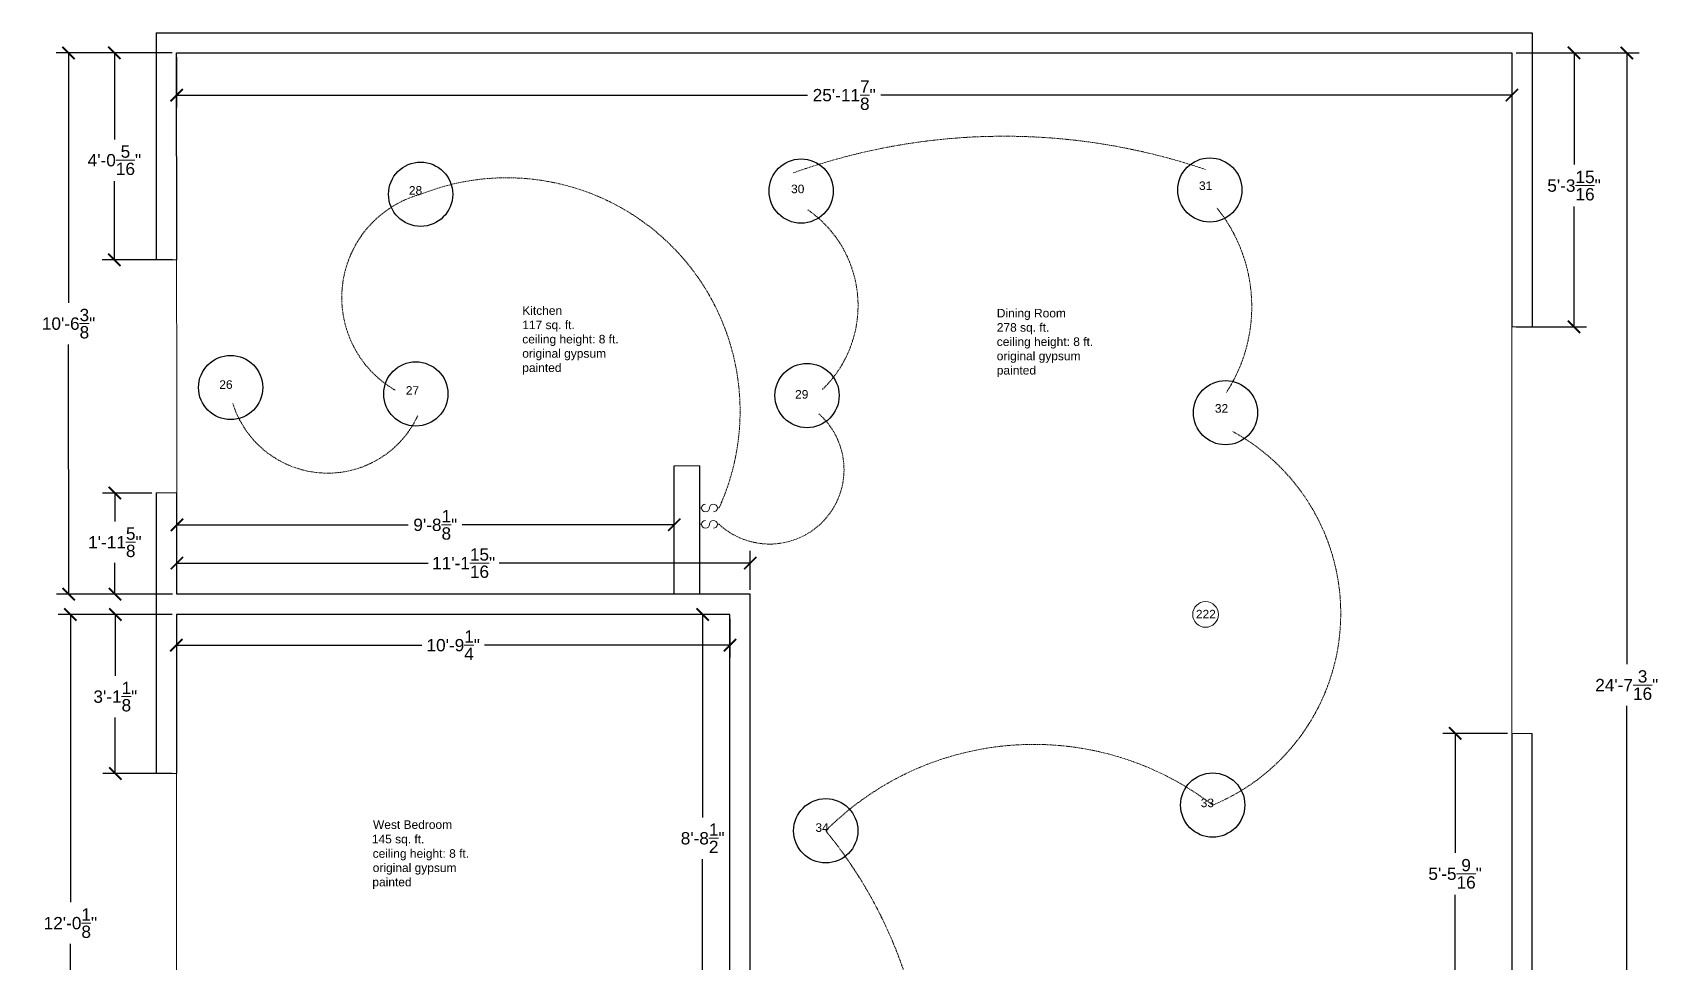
# Model space of a CAD drawing. Header units: inches. Extents: x 6 to 388, y 74 to 528.
# Drawn here: x 6.1 to 387.9, y 310.8 to 527.9 of the extents above; entities that cross this region are included whole.
import ezdxf

# ---------------------------------------------------------------- set-up
doc = ezdxf.new("R2010")
doc.units = ezdxf.units.IN
doc.header["$MEASUREMENT"] = 0
doc.linetypes.add('DASHED2', pattern=[0.375, 0.25, -0.125])
doc.layers.get('0').update_dxf_attribs({"lineweight": 9})
for name, color, linetype, lineweight in [('A201-Dimensions', 7, 'Continuous', 9), ('A201-Floorplan-2nd-floor', 7, 'Continuous', 9), ('A201-RCP', 7, 'Continuous', 9), ('E201-Electrical-2nd-floor', 1, 'Continuous', 9)]:
    doc.layers.add(name, color=color, linetype=linetype, lineweight=lineweight)
doc.styles.add('Annotative', font='Arial.ttf')
doc.dimstyles.new('Annotative', dxfattribs={"dimtxt": 0.18, "dimasz": 0.18, "dimexe": 0.18, "dimexo": 0.0625, "dimgap": 0.09, "dimtad": 0, "dimtih": 1, "dimtoh": 1, "dimdec": 4, "dimzin": 0, "dimdsep": 46, "dimlunit": 4, "dimtxsty": 'Annotative', "dimblk": 'ARCHTICK', "dimblk1": 'ARCHTICK', "dimblk2": 'ARCHTICK', "dimcen": 0.09, "dimadec": 0, "dimazin": 0, "dimtfac": 1, "dimtdec": 4, "dimtofl": 0, "dimtmove": 0, "dimatfit": 3, "dimldrblk": 'ARCHTICK', "dimfxl": 1, "dimtolj": 1, "dimtzin": 0, "dimarcsym": 0})

# ---------------------------------------------------------------- blocks, each defined once
blk = doc.blocks.new('_ArchTick')
at = {"color": 0, "linetype": 'ByBlock', "lineweight": 30, "const_width": 0.15}
blk.add_lwpolyline([(-0.5, -0.5), (0.5, 0.5)], dxfattribs=at)
blk = doc.blocks.new('*D607')
at = {"layer": 'A201-Dimensions', "color": 0, "lineweight": -2, "transparency": 16777216}
for p, q in [((39.67, 391.04), (39.67, 382)), ((168.94, 391.04), (168.94, 382)), ((39.67, 384.88), (96.96, 384.88)), ((168.94, 384.88), (111.65, 384.88))]:
    blk.add_line(p, q, dxfattribs=at)
at = {"layer": 'A201-Dimensions', "color": 0, "lineweight": -2, "transparency": 16777216, "xscale": 2.88, "yscale": 2.88, "zscale": 2.88, "rotation": 180}
blk.add_blockref('_ArchTick', (39.67, 384.88), dxfattribs=at)
at = {"layer": 'A201-Dimensions', "color": 0, "lineweight": -2, "transparency": 16777216, "xscale": 2.88, "yscale": 2.88, "zscale": 2.88}
blk.add_blockref('_ArchTick', (168.94, 384.88), dxfattribs=at)
at = {"layer": 'A201-Dimensions', "color": 0, "lineweight": 5, "transparency": 16777216, "insert": (104.31, 384.88), "char_height": 2.88, "attachment_point": 5, "style": 'Annotative'}
blk.add_mtext('\\A1;10\'-9{\\H1x;\\S1/4;}"', dxfattribs=at)
blk = doc.blocks.new('*D608')
at = {"layer": 'A201-Dimensions', "color": 0, "lineweight": -2, "transparency": 16777216}
for p, q in [((39.7, 522.16), (39.7, 510.43)), ((351.57, 522.16), (351.57, 510.43)), ((39.7, 513.31), (187.06, 513.31)), ((351.57, 513.31), (204.21, 513.31))]:
    blk.add_line(p, q, dxfattribs=at)
at = {"layer": 'A201-Dimensions', "color": 0, "lineweight": -2, "transparency": 16777216, "xscale": 2.88, "yscale": 2.88, "zscale": 2.88, "rotation": 180}
blk.add_blockref('_ArchTick', (39.7, 513.31), dxfattribs=at)
at = {"layer": 'A201-Dimensions', "color": 0, "lineweight": -2, "transparency": 16777216, "xscale": 2.88, "yscale": 2.88, "zscale": 2.88}
blk.add_blockref('_ArchTick', (351.57, 513.31), dxfattribs=at)
at = {"layer": 'A201-Dimensions', "color": 0, "lineweight": 5, "transparency": 16777216, "insert": (195.63, 513.31), "char_height": 2.88, "attachment_point": 5, "style": 'Annotative'}
blk.add_mtext('\\A1;25\'-11{\\H1x;\\S7/8;}"', dxfattribs=at)
blk = doc.blocks.new('*D579')
at = {"layer": 'A201-Dimensions', "color": 0, "lineweight": -2, "transparency": 16777216}
for p, q in [((33.95, 420.41), (22.41, 420.41)), ((25.29, 420.41), (25.29, 413.75)), ((25.29, 396.79), (25.29, 404.08)), ((33.95, 396.79), (22.41, 396.79))]:
    blk.add_line(p, q, dxfattribs=at)
at = {"layer": 'A201-Dimensions', "color": 0, "lineweight": -2, "transparency": 16777216, "xscale": 2.88, "yscale": 2.88, "zscale": 2.88}
for p, rotation in [((25.29, 420.41), 90), ((25.29, 396.79), 270)]:
    blk.add_blockref('_ArchTick', p, dxfattribs=dict(at, rotation=rotation))
at = {"layer": 'A201-Dimensions', "color": 0, "lineweight": 5, "transparency": 16777216, "insert": (25.29, 408.91), "char_height": 2.88, "attachment_point": 5, "style": 'Annotative'}
blk.add_mtext('\\A1;1\'-11{\\H1x;\\S5/8;}"', dxfattribs=at)
blk = doc.blocks.new('*D593')
at = {"layer": 'A201-Dimensions', "color": 0, "lineweight": -2, "transparency": 16777216}
for p, q in [((38.67, 392.04), (22.51, 392.04)), ((25.39, 392.04), (25.39, 377.73)), ((25.39, 354.92), (25.39, 368.01)), ((38.68, 354.92), (22.51, 354.92))]:
    blk.add_line(p, q, dxfattribs=at)
at = {"layer": 'A201-Dimensions', "color": 0, "lineweight": -2, "transparency": 16777216, "xscale": 2.88, "yscale": 2.88, "zscale": 2.88}
for p, rotation in [((25.39, 392.04), 90), ((25.39, 354.92), 270)]:
    blk.add_blockref('_ArchTick', p, dxfattribs=dict(at, rotation=rotation))
at = {"layer": 'A201-Dimensions', "color": 0, "lineweight": 5, "transparency": 16777216, "insert": (25.39, 372.87), "char_height": 2.88, "attachment_point": 5, "style": 'Annotative'}
blk.add_mtext('\\A1;3\'-1{\\H1x;\\S1/8;}"', dxfattribs=at)
blk = doc.blocks.new('*D594')
at = {"layer": 'A201-Dimensions', "color": 0, "lineweight": -2, "transparency": 16777216}
for p, q in [((167.94, 392.04), (159.69, 392.04)), ((162.57, 392.04), (162.57, 344.62)), ((162.57, 287.53), (162.57, 334.95)), ((167.94, 287.53), (159.69, 287.53))]:
    blk.add_line(p, q, dxfattribs=at)
at = {"layer": 'A201-Dimensions', "color": 0, "lineweight": -2, "transparency": 16777216, "xscale": 2.88, "yscale": 2.88, "zscale": 2.88}
for p, rotation in [((162.57, 392.04), 90), ((162.57, 287.53), 270)]:
    blk.add_blockref('_ArchTick', p, dxfattribs=dict(at, rotation=rotation))
at = {"layer": 'A201-Dimensions', "color": 0, "lineweight": 5, "transparency": 16777216, "insert": (162.57, 339.79), "char_height": 2.88, "attachment_point": 5, "style": 'Annotative'}
blk.add_mtext('\\A1;8\'-8{\\H1x;\\S1/2;}"', dxfattribs=at)
blk = doc.blocks.new('*D595')
at = {"layer": 'A201-Dimensions', "color": 0, "lineweight": -2, "transparency": 16777216}
for p, q in [((38.7, 523.16), (22.29, 523.16)), ((25.17, 523.16), (25.17, 502.98)), ((25.17, 474.85), (25.17, 493.26)), ((38.73, 474.85), (22.29, 474.85))]:
    blk.add_line(p, q, dxfattribs=at)
at = {"layer": 'A201-Dimensions', "color": 0, "lineweight": -2, "transparency": 16777216, "xscale": 2.88, "yscale": 2.88, "zscale": 2.88}
for p, rotation in [((25.17, 523.16), 90), ((25.17, 474.85), 270)]:
    blk.add_blockref('_ArchTick', p, dxfattribs=dict(at, rotation=rotation))
at = {"layer": 'A201-Dimensions', "color": 0, "lineweight": 5, "transparency": 16777216, "insert": (25.17, 498.12), "char_height": 2.88, "attachment_point": 5, "style": 'Annotative'}
blk.add_mtext('\\A1;4\'-0{\\H1x;\\S5/16;}"', dxfattribs=at)
blk = doc.blocks.new('*D596')
at = {"layer": 'A201-Dimensions', "color": 0, "lineweight": -2, "transparency": 16777216}
for p, q in [((352.57, 523.16), (368.97, 523.16)), ((366.09, 523.16), (366.09, 497.08)), ((366.09, 459.23), (366.09, 487.31)), ((352.57, 459.23), (368.97, 459.23))]:
    blk.add_line(p, q, dxfattribs=at)
at = {"layer": 'A201-Dimensions', "color": 0, "lineweight": -2, "transparency": 16777216, "xscale": 2.88, "yscale": 2.88, "zscale": 2.88}
for p, rotation in [((366.09, 523.16), 90), ((366.09, 459.23), 270)]:
    blk.add_blockref('_ArchTick', p, dxfattribs=dict(at, rotation=rotation))
at = {"layer": 'A201-Dimensions', "color": 0, "lineweight": 5, "transparency": 16777216, "insert": (366.09, 492.19), "char_height": 2.88, "attachment_point": 5, "style": 'Annotative'}
blk.add_mtext('\\A1;5\'-3{\\H1x;\\S15/16;}"', dxfattribs=at)
blk = doc.blocks.new('*D597')
at = {"layer": 'A201-Dimensions', "color": 0, "lineweight": -2, "transparency": 16777216}
for p, q in [((39.78, 397.79), (39.78, 415.86)), ((39.78, 412.98), (93.81, 412.98)), ((155.92, 412.98), (106.43, 412.98)), ((155.92, 397.79), (155.92, 415.86))]:
    blk.add_line(p, q, dxfattribs=at)
at = {"layer": 'A201-Dimensions', "color": 0, "lineweight": -2, "transparency": 16777216, "xscale": 2.88, "yscale": 2.88, "zscale": 2.88, "rotation": 180}
blk.add_blockref('_ArchTick', (39.78, 412.98), dxfattribs=at)
at = {"layer": 'A201-Dimensions', "color": 0, "lineweight": -2, "transparency": 16777216, "xscale": 2.88, "yscale": 2.88, "zscale": 2.88}
blk.add_blockref('_ArchTick', (155.92, 412.98), dxfattribs=at)
at = {"layer": 'A201-Dimensions', "color": 0, "lineweight": 5, "transparency": 16777216, "insert": (100.12, 412.98), "char_height": 2.88, "attachment_point": 5, "style": 'Annotative'}
blk.add_mtext('\\A1;9\'-8{\\H1x;\\S1/8;}"', dxfattribs=at)
blk = doc.blocks.new('*D598')
at = {"layer": 'A201-Dimensions', "color": 0, "lineweight": -2, "transparency": 16777216}
for p, q in [((350.57, 364.29), (335.43, 364.29)), ((338.31, 364.29), (338.31, 336.39)), ((338.31, 298.72), (338.31, 326.62)), ((350.57, 298.72), (335.43, 298.72))]:
    blk.add_line(p, q, dxfattribs=at)
at = {"layer": 'A201-Dimensions', "color": 0, "lineweight": -2, "transparency": 16777216, "xscale": 2.88, "yscale": 2.88, "zscale": 2.88}
for p, rotation in [((338.31, 364.29), 90), ((338.31, 298.72), 270)]:
    blk.add_blockref('_ArchTick', p, dxfattribs=dict(at, rotation=rotation))
at = {"layer": 'A201-Dimensions', "color": 0, "lineweight": 5, "transparency": 16777216, "insert": (338.31, 331.5), "char_height": 2.88, "attachment_point": 5, "style": 'Annotative'}
blk.add_mtext('\\A1;5\'-5{\\H1x;\\S9/16;}"', dxfattribs=at)
blk = doc.blocks.new('*D676')
at = {"layer": 'A201-Dimensions', "color": 0, "lineweight": -2, "transparency": 16777216}
for p, q in [((38.67, 392.04), (12.01, 392.04)), ((14.89, 392.04), (14.89, 324.84)), ((14.89, 247.92), (14.89, 315.12)), ((38.67, 247.92), (12.01, 247.92))]:
    blk.add_line(p, q, dxfattribs=at)
at = {"layer": 'A201-Dimensions', "color": 0, "lineweight": -2, "transparency": 16777216, "xscale": 2.88, "yscale": 2.88, "zscale": 2.88}
for p, rotation in [((14.89, 392.04), 90), ((14.89, 247.92), 270)]:
    blk.add_blockref('_ArchTick', p, dxfattribs=dict(at, rotation=rotation))
at = {"layer": 'A201-Dimensions', "color": 0, "lineweight": 5, "transparency": 16777216, "insert": (14.89, 319.98), "char_height": 2.88, "attachment_point": 5, "style": 'Annotative'}
blk.add_mtext('\\A1;12\'-0{\\H1x;\\S1/8;}"', dxfattribs=at)
blk = doc.blocks.new('*D677')
at = {"layer": 'A201-Dimensions', "color": 0, "lineweight": -2, "transparency": 16777216}
for p, q in [((352.57, 523.16), (381.29, 523.16)), ((378.41, 523.16), (378.41, 380.43)), ((378.41, 227.97), (378.41, 370.71)), ((352.57, 227.97), (381.29, 227.97))]:
    blk.add_line(p, q, dxfattribs=at)
at = {"layer": 'A201-Dimensions', "color": 0, "lineweight": -2, "transparency": 16777216, "xscale": 2.88, "yscale": 2.88, "zscale": 2.88}
for p, rotation in [((378.41, 523.16), 90), ((378.41, 227.97), 270)]:
    blk.add_blockref('_ArchTick', p, dxfattribs=dict(at, rotation=rotation))
at = {"layer": 'A201-Dimensions', "color": 0, "lineweight": 5, "transparency": 16777216, "insert": (378.41, 375.57), "char_height": 2.88, "attachment_point": 5, "style": 'Annotative'}
blk.add_mtext('\\A1;24\'-7{\\H1x;\\S3/16;}"', dxfattribs=at)
blk = doc.blocks.new('*D683')
at = {"color": 0, "lineweight": -2, "transparency": 16777216}
for p, q in [((39.78, 397.79), (39.78, 406.93)), ((173.69, 397.79), (173.69, 406.93)), ((39.78, 404.05), (98.45, 404.05)), ((173.69, 404.05), (115.02, 404.05))]:
    blk.add_line(p, q, dxfattribs=at)
at = {"color": 0, "lineweight": -2, "transparency": 16777216, "xscale": 2.88, "yscale": 2.88, "zscale": 2.88, "rotation": 180}
blk.add_blockref('_ArchTick', (39.78, 404.05), dxfattribs=at)
at = {"color": 0, "lineweight": -2, "transparency": 16777216, "xscale": 2.88, "yscale": 2.88, "zscale": 2.88}
blk.add_blockref('_ArchTick', (173.69, 404.05), dxfattribs=at)
at = {"color": 0, "lineweight": 5, "transparency": 16777216, "insert": (106.74, 404.05), "char_height": 2.88, "attachment_point": 5, "style": 'Annotative'}
blk.add_mtext('\\A1;11\'-1{\\H1x;\\S15/16;}"', dxfattribs=at)
blk = doc.blocks.new('*D684')
at = {"color": 0, "lineweight": -2, "transparency": 16777216}
for p, q in [((38.7, 523.16), (11.55, 523.15)), ((14.43, 523.15), (14.47, 464.85)), ((14.51, 396.77), (14.47, 455.07)), ((38.78, 396.79), (11.63, 396.77))]:
    blk.add_line(p, q, dxfattribs=at)
at = {"color": 0, "lineweight": -2, "transparency": 16777216, "xscale": 2.88, "yscale": 2.88, "zscale": 2.88}
for p, rotation in [((14.43, 523.15), 90.0379150067216), ((14.51, 396.77), 270.0379150067216)]:
    blk.add_blockref('_ArchTick', p, dxfattribs=dict(at, rotation=rotation))
at = {"color": 0, "lineweight": 5, "transparency": 16777216, "insert": (14.47, 459.96), "char_height": 2.88, "attachment_point": 5, "style": 'Annotative'}
blk.add_mtext('\\A1;10\'-6{\\H1x;\\S3/8;}"', dxfattribs=at)

msp = doc.modelspace()

# ---------------------------------------------------------------- linework, layer by layer
at = {"layer": 'A201-Floorplan-2nd-floor', "lineweight": -3}
for p, q in [((34.92244, 527.88659), (356.32196, 527.88659)), ((34.92244, 527.88659), (34.93416, 474.8521)), ((356.32196, 527.88659), (356.32196, 459.2271)), ((155.91714, 396.7896), (155.91714, 426.7896)), ((161.91714, 396.7896), (161.91714, 426.7896)), ((34.94619, 420.4146), (34.96067, 354.91997))]:
    msp.add_line(p, q, dxfattribs=at)
at = {"layer": 'A201-Floorplan-2nd-floor', "lineweight": 5}
for p, q in [((39.72893, 474.8521), (34.93416, 474.8521)), ((351.57196, 459.2271), (356.32196, 459.2271)), ((155.91714, 426.7896), (161.91714, 426.7896)), ((39.76495, 420.4146), (34.94619, 420.4146)), ((351.57196, 364.2859), (356.32196, 364.2859)), ((39.6834, 354.91997), (34.96067, 354.91997))]:
    msp.add_line(p, q, dxfattribs=at)
at = {"layer": 'A201-Floorplan-2nd-floor', "lineweight": -3}
for points in [[(39.72893, 474.8521), (39.69696, 523.1646), (351.57196, 523.1646), (351.57196, 459.2271)], [(173.69289, 396.7896), (39.78058, 396.7896), (39.76495, 420.4146)], [(173.69289, 287.52816), (173.69289, 396.79497)], [(168.94289, 287.52816), (168.94289, 392.04497), (39.67112, 392.04497), (39.6834, 354.91997)], [(351.57196, 364.2859), (351.57196, 281.0359), (356.32196, 281.0359), (356.32196, 364.2859)]]:
    msp.add_lwpolyline(points, dxfattribs=at)
at = {"layer": 'A201-RCP'}
for p, q in [((162.32275, 416.9146), (161.91714, 416.9146)), ((166.00011, 416.9146), (166.40561, 416.9146)), ((166.00011, 413.1021), (166.40561, 413.1021))]:
    msp.add_line(p, q, dxfattribs=at)
at = {"layer": 'A201-RCP', "color": 1, "lineweight": 5}
msp.add_lwpolyline([(351.57196, 227.9734), (351.57196, 523.1646), (39.69696, 523.1646), (39.78058, 396.7896), (155.91714, 396.7896), (155.91714, 426.7896), (161.91714, 426.7896), (161.91714, 396.7896), (173.69289, 396.7896), (173.69289, 214.01313), (152.25946, 214.01313), (152.25946, 178.67996), (218.00946, 178.67996), (218.00946, 165.12585), (242.50946, 165.12585), (242.50946, 227.9734)], close=True, dxfattribs=at)
at = {"layer": 'A201-RCP'}
for points in [[(163.25223, 415.99864, 0.414213562), (164.16819, 416.9146, -2.414213562), (165.08415, 415.99864)], [(163.25223, 412.18614, 0.414213562), (164.16819, 413.1021, -2.414213562), (165.08415, 412.18614)]]:
    msp.add_lwpolyline(points, format="xyb", dxfattribs=at)
at = {"layer": 'A201-RCP', "color": 5, "lineweight": 5}
msp.add_lwpolyline([(39.71879, 247.91938), (92.79071, 247.91938), (92.79071, 218.76313), (168.94289, 218.76313), (168.94289, 392.04497), (39.67112, 392.04497), (39.67112, 247.91938)], dxfattribs=at)
at = {"layer": 'A201-RCP', "lineweight": -3}
for centre in [(96.69696, 490.1646), (185.57196, 490.9146), (281.02996, 491.1646), (52.32374, 445.04119), (95.57196, 443.5396), (186.94696, 443.1646), (284.69696, 439.1646), (281.69289, 347.5396), (191.31789, 341.5396)]:
    msp.add_circle(centre, 7.5, dxfattribs=at)
at = {"layer": 'A201-RCP', "lineweight": 5}
msp.add_circle((280.03272, 392.05424), 3, dxfattribs=at)
at = {"layer": 'A201-RCP', "linetype": 'DASHED2', "lineweight": 5}
for centre, radius, start, end in [((233.00949, 357.70408), 146.01677, 71.225531, 109.7567153), ((116.8168, 439.51747), 54.49715, 335.4962233, 111.6657124), ((103.27547, 466.05095), 24.9949, 105.2596779, 239.9033357), ((171.67596, 464.16165), 27.18854, 314.0243439, 55.3801861), ((254.00644, 463.8982), 36.81742, 327.0133164, 38.9271171), ((74.98783, 448.26163), 23.21569, 197.4403396, 335.3248922), ((178.20476, 425.87284), 17.38711, 227.2645083, 48.5488459), ((263.20606, 392.27086), 48.40092, 292.4546494, 61.3571255), ((239.92304, 293.06131), 68.64842, 52.5217246, 135.0748658), ((110.51081, 275.12502), 104.59771, 321.344574, 39.4164593)]:
    msp.add_arc(centre, radius, start, end, dxfattribs=at)
at = {"layer": 'A201-RCP'}
for centre in [(163.23872, 416.9146), (163.23872, 413.1021)]:
    msp.add_arc(centre, 0.91596, 90, 270, dxfattribs=at)
at = {"layer": 'E201-Electrical-2nd-floor'}
msp.add_line((162.32275, 413.1021), (161.91714, 413.1021), dxfattribs=at)

# ---------------------------------------------------------------- texts
at = {"layer": 'A201-RCP', "lineweight": 5, "style": 'Annotative'}
for s, p in [('West Bedroom', (85.57429, 341.97382)), ('145 sq. ft.', (85.30417, 338.60638)), ('ceiling height: 8 ft.', (85.49926, 335.23895)), ('original gypsum', (85.51563, 331.90561)), ('painted', (85.42423, 328.57228))]:
    msp.add_text(s, height=2, dxfattribs=at).set_placement(p)
at = {"layer": 'A201-RCP', "lineweight": 5, "char_height": 2, "attachment_point": 1, "style": 'Annotative'}
for s, insert, width in [('31', (278.5003, 493.15884), 7.328325), ('28', (93.95445, 492.06415), 7.9086107), ('30', (183.21804, 492.4079), 7.6759184), ('Kitchen\\P117 sq. ft.\\Pceiling height: 8 ft.\\Poriginal gypsum\\Ppainted', (120.43754, 464.00457), 37.1752194), ('Dining Room\\P278 sq. ft.\\Pceiling height: 8 ft.\\Poriginal gypsum\\Ppainted', (231.26956, 463.408), 34.4018379), ('26', (49.67202, 446.72917), 7.7064114), ('27', (93.2315, 445.34979, 93.5), 6.2376245), ('29', (184.15432, 444.44777), 7.6300924), ('32', (282.20717, 441.16047), 6.5360729), ('222', (277.76992, 393.12465), 5.6112679), ('33', (278.90566, 349.04987), 6.4602652), ('34', (188.9091, 343.28537), 6.6076918)]:
    msp.add_mtext(s, dxfattribs=dict(at, insert=insert, width=width))

# ---------------------------------------------------------------- dimensions: what is measured, and where the dimension line sits
at = {"lineweight": 5}
dim = msp.add_aligned_dim(p1=(39.69696, 523.1646), p2=(39.78058, 396.7896), distance=-25.26802, dimstyle='Annotative', dxfattribs=at)
dim.commit()
dim.dimension.update_dxf_attribs({"geometry": '*D684', "text_midpoint": (14.47075, 459.96038)})
dim = msp.add_linear_dim(base=(39.78058, 404.0465), p1=(173.69289, 396.7896), p2=(39.78058, 396.7896), dimstyle='Annotative', dxfattribs=at)
dim.commit()
dim.dimension.update_dxf_attribs({"geometry": '*D683', "text_midpoint": (106.73674, 404.0465)})
at = {"layer": 'A201-Dimensions', "lineweight": 5}
for base, p1, p2, picture, middle in [((25.17347, 523.1646), (39.72893, 474.8521), (39.69696, 523.1646), '*D595', (25.17347, 498.12039)), ((366.09272, 459.2271), (351.57196, 523.1646), (351.57196, 459.2271), '*D596', (366.09272, 492.19193)), ((25.28905, 420.4146), (34.95141, 396.7896), (34.94619, 420.4146), '*D579', (25.28905, 408.91359)), ((25.3908, 354.91997), (39.67112, 392.04497), (39.6834, 354.91997), '*D593', (25.3908, 372.87234)), ((162.56659, 392.04497), (168.94289, 287.52816), (168.94289, 392.04497), '*D594', (162.56659, 339.78657)), ((338.31294, 364.2859), (351.57196, 298.7234), (351.57196, 364.2859), '*D598', (338.31294, 331.50465))]:
    dim = msp.add_linear_dim(base=base, p1=p1, p2=p2, angle=90, dimstyle='Annotative', dxfattribs=at)
    dim.commit()
    dim.dimension.update_dxf_attribs({"geometry": picture, "text_midpoint": middle, "dimtype": 160})
for base, p1, p2, picture, middle in [((351.57196, 513.30596), (39.69696, 523.1646), (351.57196, 523.1646), '*D608', (195.63446, 513.30596)), ((155.91714, 412.98009), (39.78058, 396.7896), (155.91714, 396.7896), '*D597', (100.12127, 412.98009))]:
    dim = msp.add_linear_dim(base=base, p1=p1, p2=p2, dimstyle='Annotative', dxfattribs=at)
    dim.commit()
    dim.dimension.update_dxf_attribs({"geometry": picture, "text_midpoint": middle, "dimtype": 160})
dim = msp.add_aligned_dim(p1=(351.57196, 227.9734), p2=(351.57196, 523.1646), distance=-26.83747, dimstyle='Annotative', dxfattribs=at)
dim.commit()
dim.dimension.update_dxf_attribs({"geometry": '*D677', "text_midpoint": (378.40942, 375.569)})
dim = msp.add_linear_dim(base=(14.88739, 247.91938), p1=(39.67112, 392.04497), p2=(39.67112, 247.91938), angle=90, dimstyle='Annotative', dxfattribs=at)
dim.commit()
dim.dimension.update_dxf_attribs({"geometry": '*D676', "text_midpoint": (14.88739, 319.98218)})
dim = msp.add_linear_dim(base=(39.67112, 384.8847), p1=(168.94289, 392.04497), p2=(39.67112, 392.04497), dimstyle='Annotative', dxfattribs=at)
dim.commit()
dim.dimension.update_dxf_attribs({"geometry": '*D607', "text_midpoint": (104.30701, 384.8847)})

doc.saveas('drawing.dxf')
